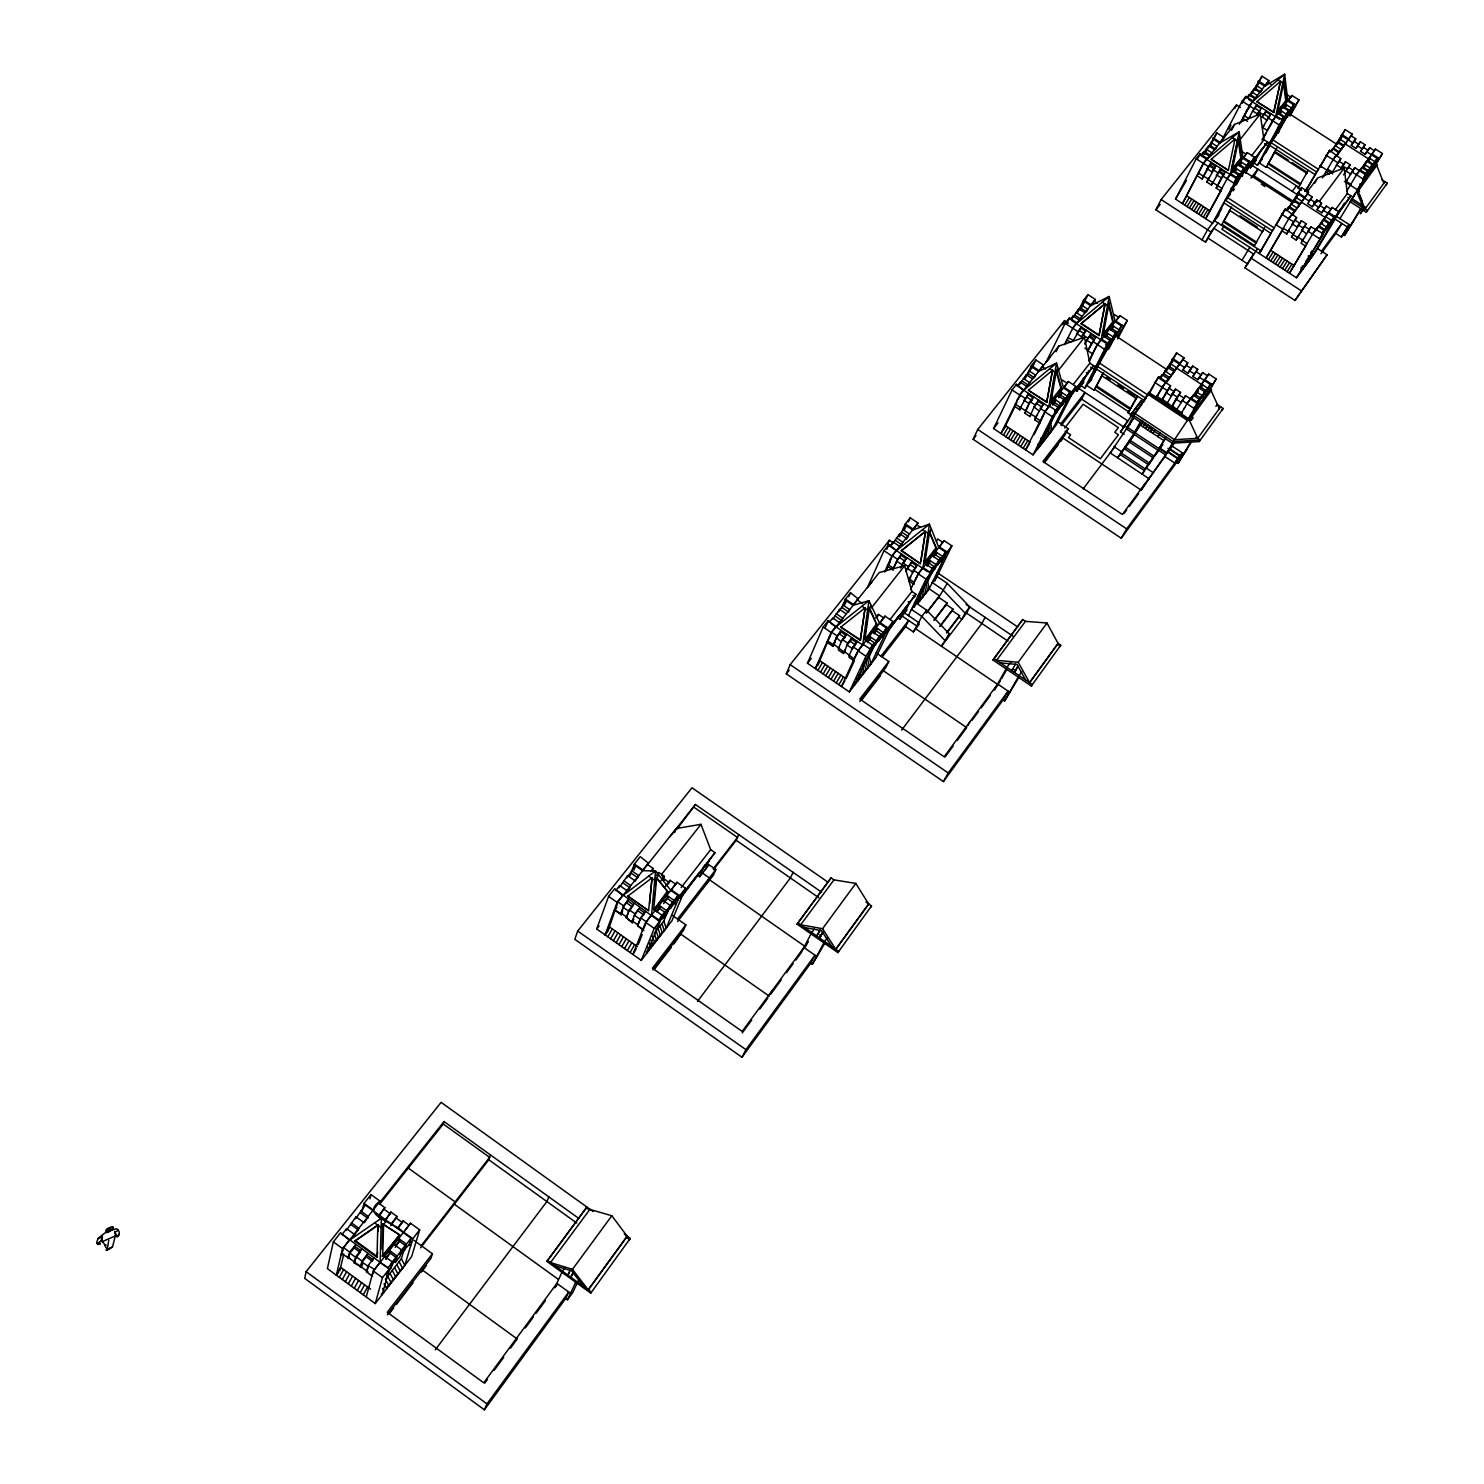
<?xml version="1.0" encoding="UTF-8"?>
<svg xmlns="http://www.w3.org/2000/svg" width="1484" height="1484" viewBox="0 0 1484 1484"><rect width="100%" height="100%" fill="white"/><g stroke="black" fill="none" stroke-linecap="round" stroke-linejoin="round"><path stroke-width="1.5" d="M102.359 1236.191L101.969 1241.793L115.585 1235.82L114.639 1231.256M817.832 665.389L832.042 631.442M377.01 1257.375L377.845 1225.246L354.732 1241.162L377.01 1257.375L377.659 1252.162M378.197 1231.516L378.383 1224.634L354.732 1241.162M382.13 1249.25L382.816 1224.022L399.641 1234.911L382.687 1256.577L383.577 1224.448M827.794 642.795L833.099 646.412L837.032 635.894L841.317 630.459M102.581 1241.477L105.364 1245.614M648.582 910.657L627.862 896.132L648.582 910.657L652.07 877.805L649.602 903.7M653.739 901.122L654.555 892.496M655.186 886.022L656.002 877.396L667.893 891.884L653.628 910.1L656.726 877.749L667.893 891.884M886.171 570.802L892.7 554.96M115.27 1235.949L112.561 1246.82L108.202 1249.417M860.275 640.346L865.135 607.772L860.275 640.346L840.853 627.101L860.627 639.956M830.984 623.41L862.705 645.039L868.938 600.705L853.04 605.305L845.082 599.907M864.486 637.526L865.395 631.09M865.988 626.804L866.897 620.368M867.509 616.083L868.418 609.646M108.74 1240.42L107.367 1248.656L108.703 1248.86M923.809 532.626L901.252 550.787L920.321 563.679L925.515 531.253M921.007 561.026L925.181 533.554M926.202 549.34L924.105 563.067L935.903 548.004L929.003 531.012L936.571 548.282L924.792 563.363L929.689 531.309M926.906 544.758L927.593 540.176M928.298 535.594L929.003 531.012M1046.684 402.368L1052.527 370.314L1046.684 402.368L1028.375 390.218L1046.962 402.053M1059.075 406.913L1062.173 405.225L1069.834 392.166L1063.564 388.01L1056.534 363.135L1023.682 390.162L1016.559 384.3L1016.15 385.154L1048.836 406.857L1056.534 363.135L1038.54 371.427L1031.046 366.455M1050.876 402.127L1056.46 370.406L1061.598 388.418L1050.876 402.127L1052.193 390.533M1053.009 386.007L1055.402 372.41M1099.013 335.551L1105.116 303.663L1099.013 335.551L1081.038 323.697L1105.116 303.663M1103.094 335.347L1108.956 303.775L1113.39 322.195L1103.094 335.347L1104.115 326.072M1104.949 321.564L1107.045 310.286M593.192 1211.556L441.1 1102.352L306.112 1271.64L304.721 1278.392L484.378 1409.8L565.701 1298.5L568.743 1291.989L486.956 1403.864L484.378 1409.8M1228.381 170.363L1235.022 139.032L1211.222 159.252L1228.381 170.363L1211.222 159.252M1232.202 170.252L1238.639 139.181L1241.477 158.398L1231.572 170.029L1237.545 141.165M1273.717 112.487L1280.506 81.379L1273.717 112.487L1256.837 101.635L1273.921 112.265M1277.446 112.413L1284.05 81.546L1286.368 100.986L1276.815 112.19L1285.738 100.782L1283.679 83.494M381.221 1294.029L382.111 1294.697L389.531 1268.616L380.145 1262.494L381.351 1218.216L349.519 1240.197L340.485 1232.907L333.362 1241.867L327.389 1268.616L375.248 1303.564L411.587 1256.688L419.675 1229.865L410.53 1223.243L403.444 1232.685C397.86 1223.354 358.293 1215.674 380.127 1201.187L371.019 1194.583L364.025 1203.376L362.244 1210.703M340.485 1232.907L387.825 1268.078L392.499 1262.068L384.838 1256.503M351.337 1222.76L358.961 1228.307L353.823 1236.024L354.249 1234.243L346.607 1228.678L346.199 1230.496L356.03 1216.843L363.654 1222.389M338.667 1272.215L336.349 1275.164L342.563 1248.563L349.668 1239.604M343.75 1247.061L340.912 1255.631M339.817 1270.749L343.75 1254.091L342.081 1254.147L349.816 1258.506L346.792 1256.299M1014.87 406.542L1015.408 404.223L1020.417 407.543L1019.86 409.862L1014.87 406.542L1003.982 429.006M356.03 1216.843L355.603 1218.661L365.398 1205.082M355.641 1244.649L349.742 1252.125L348.183 1258.58L349.89 1253.145L356.012 1257.597L354.268 1263.014L361.966 1267.373L357.403 1264.053M369.98 1198.849L371.019 1194.583M361.762 1249.101L355.863 1256.596L354.268 1263.014L355.9 1262.94M364.378 1222.723L368.329 1216.49L360.723 1210.963M360.148 1252.366L360.593 1250.604L354.472 1246.133L354.027 1247.914L360.148 1252.366L355.418 1258.358M1031.232 413.721L1029.84 416.522L1024.85 413.201L1030.007 401.552L1033.736 396.84M367.884 1253.553L362.003 1261.066L360.371 1267.466L362.708 1264.479M380.127 1201.187L343.602 1247.654L349.742 1252.125M366.251 1256.818L366.715 1255.056L372.836 1259.526L372.373 1261.27L366.251 1256.818L361.558 1262.81M1029.84 416.522L1035.053 404.909L1038.763 400.179M374.024 1258.024L368.143 1265.537L366.455 1271.918L372.558 1276.351M367.049 1271.157L368.273 1266.52L362.133 1262.068L360.946 1266.724L367.049 1271.157L366.455 1271.918L368.051 1271.807M378.606 1216.824L384.875 1207.661L378.81 1203.264M1034.107 434.589L1039.839 423.163L1034.849 419.842L1035.461 417.542L1043.809 403.518M366.251 1296.997L373.263 1270.935L380.312 1261.901M1242.331 176.41L1243.777 171.05L1292.212 202.399L1287.277 210.171M368.143 1265.537L374.432 1269.414M390.96 1212.076L384.671 1221.239L390.96 1212.076L397.044 1216.49L390.756 1225.654M1039.839 423.163L1045.552 410.753M409.009 1165.682L408.341 1168.112L455.106 1201.892L454.345 1204.229L558.299 1279.356M1065.512 344.047L1068.109 337.703L1073.396 340.485M375.248 1303.564L382.482 1277.65L389.531 1268.616M397.99 1228.585L403.129 1220.887L409.213 1225.302M387.547 1275.535L386.025 1274.441L390.682 1268.449L392.499 1262.068M390.682 1268.449L395.894 1257.282L391.238 1263.255L391.999 1263.811M394.558 1261.938L395.319 1262.494L397.155 1256.076L401.812 1250.122L394.169 1244.557M395.319 1262.494L399.938 1256.558L401.812 1250.122M410.53 1223.243L374.283 1270.007M400.328 1254.518L403.778 1250.084L405.151 1245.373L400.532 1251.327L401.292 1251.884M388.975 1285.867L385.432 1279.227L401.366 1258.729L403.963 1249.88M363.877 1203.988L411.068 1238.231L406.449 1244.167L404.538 1250.622L400.661 1251.346M379.774 1204.136L443.289 1124.037L444.013 1121.533L578.816 1218.438M403.778 1250.084L409.139 1244.724L411.235 1237.637M386.786 1287.296L404.835 1265.388L412.775 1238.732L419.675 1229.865M1287.518 117.106L1288.687 113.322L1282.547 121.224L1281.861 119.573L1284.254 116.457L1278.132 127.513M413.906 1240.309L432.4 1253.739L430.954 1258.265L387.361 1314.861M420.547 1247.877L488.793 1159.765L490.462 1154.923M828.276 882.386L691.989 787.781L577.703 931.062L574.809 939.335L741.981 1057.257L810.709 963.209L814.976 955.214L745.933 1049.652L741.981 1057.257M1236.766 177.468L1239.307 174.185L1212.595 223.194L1175.532 199.079L1196.215 158.788L1200.111 153.891L1207.178 158.473L1203.301 163.37L1182.47 203.586L1203.951 162.554M1197.44 175.965L1202.133 179.007L1211.426 162.424L1206.807 169.176M670.879 890.474L677.001 882.294L685.497 888.23L671.937 920.766L641.255 960.352L596.698 928.984L608.607 896.392L614.58 888.86L622.835 895.575L655.557 870.96L670.879 890.474L677.965 895.446L674.088 900.436L670.824 908.301L666.557 909.877M614.58 888.86L658.432 920.544L662.346 915.498L655.242 910.508M1213.04 182.161L1211.501 185.092L1206.807 182.05L1216.157 165.485M618.921 887.766L619.718 885.596L626.804 890.567M620.238 886.115L627.639 875.634L634.725 880.587M618.142 901.122L607.976 931.154L605.045 934.864L617.14 902.383L623.113 894.852M627.639 875.634L626.823 877.823L635.523 865.728L633.909 870.051M1211.501 185.092L1220.868 168.527M630.069 875.523L634.391 864.003L640.272 856.62L648.452 863.28M622.742 908.004L628.53 899.564L623.558 905.852L621.221 914.775L622.557 911.213M614.914 909.748L620.572 913.736L623.243 907.373L628.919 911.361M1227.583 177.876L1205.639 218.667L1220.887 191.176L1216.194 188.134L1225.58 171.588M635.208 881.125L638.658 875.634L631.59 870.681M634.113 864.745L642.591 870.681L648.749 862.538M634.224 903.552L629.253 909.84L626.248 917.706L632.499 922.714L626.248 917.706L628.196 913.272M108.072 1249.38L106.217 1250.122L108.629 1249.287M1220.887 191.176L1221.944 188.449L1207.828 179.286L1209.126 177.653M639.901 907.54L634.948 913.847L631.906 921.694L633.891 919.171M652.274 870.644L653.127 868.455L647.488 864.504M634.113 915.999L638.918 908.802L644.612 912.808L639.808 919.987M645.596 911.547L640.661 917.854L637.582 925.664L643.815 930.654M642.257 930.913L643.258 929.652L637.582 925.664L640.309 919.357L634.614 915.368M674.626 832.58L676.24 828.517L700.986 824.343L710.669 849.683L714.991 852.706L681.954 896.169M660.139 920.822L651.587 914.83L645.651 922.399L632.889 954.472L636.302 948.591M643.258 929.652L646.653 921.137M656.336 875.504L658.785 872.407L664.424 876.358L663.552 878.547L669.21 882.479L666.78 885.596M638.231 944.622L642.22 934.642M676.982 829.204L695.421 804.495L821.617 892.181M651.587 914.83L655.557 870.96L642.591 870.681M1156.036 398.695L1162.584 386.304M669.21 882.479L670.082 880.309L675.739 884.26M641.255 960.352L654.221 928.428L662.346 917.798L664.684 912.103L660.77 917.131L659.156 923.308L656.559 926.665M658.432 920.544L663.07 918.299L666.947 913.291L672.475 902.087L669.303 907.596M663.626 903.608L668.412 896.466L664.498 901.456M662.346 915.498L647.043 952.876L646.208 952.283L666.223 928.131L679.691 895.705L685.497 888.23M677.001 882.294L646.356 921.861L640.661 917.854M548.802 1196.865L546.873 1201.539L435.257 1349.846M663.088 900.454L670.174 905.444L662.346 917.798M656.67 940.466L654.184 933.399L663.775 921.063L670.174 905.444M670.119 907.8L674.701 903.329L678.262 894.722M1165.942 405.243L1175.551 389.086L1180.541 392.37L1175.643 399.53M107.052 1230.885C102.47 1235.078 115.121 1229.828 112.784 1227.379C110.818 1227.658 105.605 1231.386 107.887 1230.607M679.839 898.506L698.723 873.26M697.832 875.374L699.743 876.71L704.677 865.061M943.416 781.586L948.239 772.941L1008.081 691.099L1003.017 700.003L943.416 781.586L786.279 673.847L790.174 664.665L889.398 540.25L893.22 542.847M705.308 869.55L709.575 859.533M672.363 915.405L685.831 924.847L683.475 930.338L652.941 969.998M706.959 883.518L709.371 877.897L702.526 873.13M699.743 876.71L709.018 864.782L715.844 869.55L713.396 875.17L677.576 921.508M546.891 1261.437L586.774 1207.197L546.891 1261.437L590.762 1293.139L630.236 1238.398L624.245 1234.094M879.622 623.391L885.021 616.138L892.997 621.555L875.912 657.579L849.33 691.896L807.444 663.237L823.156 627.064L828.332 620.572L835.993 626.823L868.938 600.705L879.622 623.391L886.263 627.918L878.806 640.958L875.801 642.368M825.252 627.621L828.332 620.572M713.526 869.605L736.212 840.315L738.717 834.583M832.839 618.939L839.592 609.367L846.251 613.894M839.592 609.367L838.534 611.779L846.418 600.797L844.563 604.99M841.391 608.292L845.435 599.091L850.536 592.691L858.123 598.905M836.345 626.025L831.17 632.536L815.291 668.598L819.873 660.751L846.103 678.689L854.32 660.918L849.015 657.282L849.108 655.538L853.077 646.838L857.344 641.385M848.737 596.753L850.536 592.691M1187.07 403.611L1193.266 395.226L1199.499 399.344L1196.753 403.073L1185.531 395.653L1176.831 409.491L1181.783 412.775L1180.782 415.056L1182.377 412.292M826.959 642.09L827.831 641.014L833.136 644.631L836.401 637.749L841.298 641.923M833.099 646.412L834.843 642.479M853.04 605.305L858.494 598.108M846.659 634.095L842.374 639.53L838.46 648.267L838.386 650.048L843.691 653.665L847.735 643.184L852.001 637.749M844.73 637.582L845.806 635.189L840.463 631.553L839.388 633.946L844.73 637.582L842.726 640.123M934.809 566.573L937.851 565.052L945.382 551.992L938.853 547.577L929.392 524.149L896.447 550.583L888.972 544.461L884.019 550.675L867.342 587.701L872.221 581.561M887.673 544.072L889.398 540.25M886.783 549.321L888.972 544.461M561.898 1272.289L554.868 1287.778L557.483 1284.216M899.731 546.446L893.183 542.031L892.069 544.498L899.749 533.795L906.26 538.21M899.749 533.795L898.618 536.281L901.882 532.181L908.394 536.559L906.223 539.304M899.434 536.893L905.351 523.889L910.23 517.786L918.021 523.036L892.329 555.777L897.579 559.32L893.461 568.279L888.248 564.755M884.557 572.045L891.884 555.999L896.818 549.766M904.424 529.658L906.279 525.596L903.014 529.695L909.525 534.092M908.319 521.923L910.23 517.786M855.396 644.854L856.491 642.479L851.148 638.825L850.072 641.218L855.396 644.854L851.983 649.213M899.694 547.54L902.995 542.328L896.466 537.913M569.949 1270.397L567.816 1275.071L569.541 1272.734M896.447 561.768L900.862 555.164L906.112 558.707L901.678 565.33L906.928 557.669M904.962 524.724L912.771 529.992L918.021 523.036M892.997 621.555L887.988 628.01L870.96 663.96L853.56 684.866L854.357 685.404L871.108 649.714L863.076 644.241L857.956 650.79L841.465 686.517L844.934 680.655M853.578 660.25L858.809 649.695M1282.083 230.873L1283.289 228.239L1288.038 231.319L1286.795 233.953L1282.083 230.873L1266.112 257.993L1289.262 217.833M572.972 1272.586L570.821 1277.242L573.974 1271.788M877.396 616.806L878.509 614.395L883.815 618.012M900.584 568.038L902.105 564.792L896.855 561.249L893.461 568.279M849.33 691.896L865.988 656.28L874.373 642.813L868.789 651.884M905.815 571.581L912.159 561.212M869.754 648.805L872.778 645.243L866.099 640.68M885.021 616.138L858.438 650.493L853.077 646.838M906.928 568.873L911.343 562.25L916.593 565.812L912.178 572.416M868.715 653.925L872.778 645.243M871.423 649.139L879.548 636.562L872.87 632.017M862.575 665.24L869.234 656.689L877.749 638.491L881.125 634.169L872.073 649.584M875.449 645.262L879.548 636.562M565.701 1298.5L567.463 1299.78L575.718 1282.269M1121.236 538.247L1126.671 528.879L1182.284 452.824L1176.664 462.377L1121.236 538.247L973.133 439.283L977.752 429.451L1064.547 320.637L1068.406 323.178M909.117 578.89L910.749 576.794L908.857 580.819L914.07 584.344L914.348 582.414L909.117 578.89L917.409 564.773M886.653 627.12L882.145 636.655L878.138 640.494M578.389 1280.581L572.676 1292.657L567.463 1299.78M1306.161 223.769L1296.255 240.074L1291.525 237.013L1301.394 220.689L1306.161 223.769L1301.524 230.558M910.582 589.667L918.151 573.77L923.048 567.5L931.414 573.325L934.623 569.188L938.945 560.266L932.397 555.851M918.967 572.713L913.532 583.472M888.564 630.069L899.063 615.656M1323.951 176.04L1327.549 169.343L1332.502 171.94M923.048 567.5L929.392 524.149L912.771 529.992M936.497 541.382L937.665 538.933L942.878 542.439M897.95 617.993L899.749 619.218L904.999 608.217M904.591 612.985L910.211 601.243M1063.564 388.01L1068.387 381.536L1075.9 386.508L1056.256 424.906L1033.031 454.865L993.575 428.542L1012.069 389.94L1016.559 384.3M887.005 632.407L915.98 594.231L911.918 591.467L904.628 565.701L879.27 572.509L831.689 632.24L837.032 635.894M938.853 547.577L944.084 540.603L951.893 545.871L934.697 581.153M1296.255 240.074L1298.741 235.789M98.538 1238.287C93.158 1247.135 101.598 1242.46 102.285 1237.229M935.755 555.035L936.942 552.586L933.714 556.723M944.084 540.603L918.577 573.529L913.328 569.986M1026.668 386.397L1020.398 382.223L1019.174 384.783L1026.371 374.729L1032.623 378.884M908.449 615.6L926.035 579.112L930.932 572.824M928.186 577.48L932.471 568.576L925.923 564.143M914.255 607.327L933.881 566.406L931.711 569.188M1026.371 374.729L1025.129 377.307L1032.307 367.271M1025.259 378.439L1031.473 365.583L1035.906 360.018L1043.4 364.971L1042.974 365.843M876.116 652.849L888.786 661.493L885.837 667.577L859.737 701.468M882.164 656.985L905.63 626.638L908.616 620.46L880.977 656.169M931.414 573.325L938.945 560.266M924.439 594.991L922.862 587.683L927.63 581.524L936.33 563.883M1032.938 366.158L1035.906 360.018M934.623 569.188L940.337 558.132L937.758 562.696M1020.361 394.021L1000.958 433.458L1005.577 425.722L1030.286 442.195M945.79 551.176L941.042 560.933L937.183 564.606M917.26 599.555L918.058 603.209L929.188 588.851L947.089 552.048L951.893 545.871M793.105 872.369L790.378 877.953L697.499 1001.385M1028.709 393.483L1020.417 407.543L1035.832 417.078M1019.86 409.862L1021.233 407.061M1038.54 371.427L1043.4 364.971M1062.581 324.662L1064.547 320.637M905.63 626.638L913.328 631.887L918.744 622.594L904.201 612.725M1110.607 340.726L1113.705 338.964L1121.403 325.923L1115.245 321.88L1109.16 296.485L1076.401 323.697L1076.828 322.826L1069.426 317.947L1065.104 323.364L1045.923 362.504L1050.19 357.125M590.762 1293.139L591.3 1292.026L547.373 1260.306M1067.015 322.844L1069.426 317.947M1025.796 410.4L1029.135 403.629L1024.108 400.29M1024.85 413.201L1026.223 410.382M1079.258 320.08L1073.099 316.018L1071.819 318.615L1078.831 308.82L1084.971 312.864M1056.051 351.727L1058.834 346.069L1084.452 337.276L1089.85 363.19L1095.656 367.03L1099.885 361.558M1078.831 308.82L1077.551 311.436L1084.526 301.66L1080.537 309.748M1077.31 312.994L1083.728 299.972L1087.995 294.63L1095.359 299.471L1072.802 328.224M1084.915 300.844L1087.995 294.63M937.888 598.887L947.256 583.36L936.998 576.423L932.249 582.563L942.526 589.5L965.045 613.115L961.873 619.273L958.812 617.196L959.591 615.656L952.19 610.647L952.969 609.089L946.31 604.6L947.089 603.042L938.649 597.329L926.758 612.762M1064.343 344.752L1073.229 327.352M1073.025 340.949L1081.335 326.944M1083.301 300.844L1090.666 305.704L1095.359 299.471M1034.849 419.842L1036.24 417.041M1076.457 334.067L1080.612 327.853L1085.565 331.118L1081.391 337.332L1086.269 330.209M1033.031 454.865L1052.379 416.744L1056.831 411.031L1049.262 406.004L1044.81 411.717L1025.63 449.912L1029.117 444.124M625.933 1236.877L629.661 1239.548L630.236 1238.398M1052.75 405.188L1056.014 400.123L1053.046 403.908M1084.6 344.01L1091.222 333.455M1058.649 397.656L1061.895 392.592L1058.945 396.358M1068.387 381.536L1045.126 411.606L1040.08 408.248M1317.922 248.811L1327.086 254.766L1294.976 300.454L1244.928 267.843L1253.479 253.987L1213.912 228.239L1205.527 242.17L1155.906 209.819L1161.119 199.542L1236.524 104.993L1240.401 107.479M1055.569 410.196L1053.38 416.522L1058.092 407.247L1051.804 403.073M1059.483 405.93L1037.427 449.207L1051.933 430.49L1071.522 392.147L1075.9 386.508M1089.998 360.241L1092.725 353.953L1087.791 350.688L1096.157 336.72M1056.793 409.788L1059.112 405.596L1056.311 412.738L1061.19 403.5M1087.791 350.688L1091.63 343.398L1086.696 340.133M865.951 902.068L871.516 905.926L837.885 952.617L797.056 924.161L831.077 877.86L833.952 879.864L855.804 883.425L868.622 903.923L835.696 949.222L822.563 928.706L800.674 924.792L833.952 879.864M1056.311 412.738L1064.993 398.046L1062.674 402.238M1059.669 403.555L1062.173 405.225L1070.261 391.312M944.547 640.105L921.805 616.379L911.454 609.367L916.277 603.153L926.61 610.147L949.315 633.835L941.431 646.208L966.548 613.115L969.738 606.937L947.256 583.36M946.18 639.956L949.315 633.835M1088.885 360.964L1097.27 344.585L1101.536 339.113L1108.975 344.01L1104.708 349.501M1097.975 343.676L1092.02 354.862M1067.144 400.365L1076.401 387.621L1072.413 392.759M1101.536 339.113L1101.109 339.984L1109.16 296.485L1090.666 305.704M1075.121 390.107L1076.828 391.238L1083.821 377.622M1081.057 385.784L1088.737 370.852M1186.477 180.417L1175.532 199.079M1197.625 158.732L1200.111 153.891M1115.245 321.88L1119.901 315.628L1127.284 320.47L1117.675 338.927M1209.312 156.117L1203.413 152.295L1202.04 154.985L1208.57 145.822L1214.45 149.624M1119.901 315.628L1097.548 344.529M770.159 994.428L771.958 990.922M1204.377 154.41L1216.843 132.892L1223.873 137.437L1223.41 138.327M831.077 877.86L797.056 924.161M1211.148 142.594L1209.775 145.265L1215.619 149.068L1217.01 146.378L1211.148 142.594L1213.708 139.366M1080.704 385.543L1084.711 388.196L1107.732 343.194M1210.647 145.302L1212.688 141.351M1213.708 138.958L1216.843 132.892M1101.833 357.384L1109.846 341.895M1105.617 344.585L1108.084 346.199L1116.636 331.711L1088.922 382.761L1091.723 379.143M1090.313 380.961L1096.12 369.739M1109.605 329.096L1115.783 333.158L1110.885 342.581L1107.787 344.344M1061.079 425.648L1081.613 399.103L1085.027 392.537L1060.856 423.756M1207.178 158.473L1206.715 159.363L1239.159 131.835L1243.054 158.343L1248.934 162.146L1241.18 175.093L1236.487 177.95M1061.023 441.156L1062.692 437.928L1141.233 490.184L1166.925 452.824L1159.542 447.927M1108.604 349.259L1116.487 334.067M1121.848 325.07L1116.506 335.365L1117.73 336.182L1127.284 320.47M1057.795 421.716L1068.22 428.635L1064.844 435.146L1043.679 462.618M1234.725 108.462L1236.524 104.993M1212.539 138.606L1219.57 143.15L1223.873 137.437M1223.113 137.678L1242.145 101.135L1245.892 96.423L1252.848 100.893L1252.385 101.802L1284.68 74.2L1287.852 101.023L1293.621 104.733L1285.867 117.644L1282.733 119.61M1202.133 179.007L1207.141 168.768L1211.853 171.81M1228.845 129.108L1230.922 125.138M1242.312 103.286L1245.892 96.423M1090.666 367.123L1094.339 369.553L1096.472 366.808L1086.807 385.469L1094.098 390.292L1102.946 373.356M1094.098 390.292L1102.593 374.877L1101.202 376.695M1103.651 372.447L1101.907 375.786L1136.188 398.473M1254.87 98.667L1249.083 94.939L1247.673 97.629L1254.054 88.706L1259.823 92.416M811.025 933.881L801.1 952.858L795.795 960.074M1231.572 130.258L1234.651 124.378L1260.25 113.99L1263.978 139.774L1251.531 155.746M1250.548 95.681L1262.012 76.203L1268.931 80.637L1249.268 105.735L1253.906 108.722L1257.022 104.789M1256.521 85.59L1255.112 88.279L1260.881 91.989L1262.29 89.3L1256.521 85.59L1258.989 82.492L1254.815 90.45M808.353 941.431L805.534 946.811L709.723 879.938M1259.879 80.266L1262.012 76.203M1206.807 182.05L1208.347 179.119M1239.307 124.285L1252.848 100.893M1240.902 122.449L1249.732 104.826M1257.838 81.75L1264.758 86.183L1268.931 80.637M819.78 930.32L816.775 936.014L820.244 930.245M985.116 617.344L981.87 623.484L901.623 730.147M1247.617 121.391L1243.017 118.423L1244.111 115.548L1248.73 118.534L1253.906 108.722M1216.194 188.134L1221.295 177.932L1216.565 174.871M822.6 932.286L819.576 937.981L823.045 932.193M1261.66 107.776L1257.115 114.379L1260.231 110.447M1222.371 175.687L1234.039 183.293L1237.879 178.358L1230.793 173.758L1230.31 174.648L1239.159 131.835L1219.57 143.15M1266.297 110.762L1261.752 117.384L1264.85 113.433M1235.189 171.513L1236.599 168.861L1234.057 172.144M1243.054 158.343L1247.339 152.592L1254.37 157.137L1245.725 173.164M810.709 963.209L812.36 964.359L823.88 942.859M1247.339 152.592L1227.101 178.748M1202.059 239.907L1207.512 229.76L1218.92 215.013M825.234 942.563L812.36 964.359M1272.975 119.796L1267.225 130.444L1262.587 127.476L1270.935 113.749M1236.691 177.598L1233.853 182.884L1235.022 183.645M1223.818 203.419L1214.506 220.726L1260.973 250.963L1270.694 233.86M1216.398 218.278L1221.666 208.502M1235.523 181.233L1238.639 178.34L1244.39 167.673L1225.932 200.08L1230.57 194.126M1205.527 242.17L1211 232.023L1217.974 222.99M1236.302 184.925L1243.777 171.05L1225.673 200.155M1249.417 161.255L1243.703 171.847L1244.872 172.608L1254.37 157.137M1261.919 139.923L1276.054 115.845L1283.029 120.315M1263.904 137.289L1266.075 133.282M1250.14 164.223L1248.749 166.802L1250.344 167.84L1256.466 159.957M1276.054 115.845L1275.572 116.735L1284.68 74.2L1264.758 86.183M1250.344 167.84L1256.929 155.69M1254.036 163.092L1261.4 149.513M1287.852 101.023L1291.989 95.458L1298.927 99.91L1290.097 116.049M1231.572 206.962L1221.462 225.253L1222.093 224.436L1254.611 245.602L1253.999 246.418L1264.72 227.386M1285.107 107.571L1286.554 104.9L1284.105 108.035M1291.989 95.458L1272.493 120.686L1267.837 117.681M1256.039 243.061L1223.465 221.895L1230.329 209.596L1229.067 211.229M1253.683 162.888L1257.449 165.318L1279.338 125.083L1285.292 117.273M1265.351 152.815L1286.702 113.322M1265.5 153.186L1270.786 143.484M1280.395 123.562L1283.419 120.779L1289.151 110.168M1289.652 111.541L1277.798 133.3L1279.004 131.742M1294.122 103.843L1288.297 114.528L1289.448 115.251L1298.927 99.91M1060.745 645.188L1031.343 686.016L992.981 660.009L1022.717 619.514L1025.425 621.351L1046.999 623.002L1059.854 646.727L1060.745 645.188L1058.166 643.444L1029.618 682.733L1018.191 662.272L996.562 660.324L1025.425 621.351M1124.167 434.404L1120.513 431.974L1131.791 415.26L1128.137 412.849L1137.319 396.061M1128.137 412.849L1136.892 397.545L1135.501 399.382M336.349 1275.164L340.615 1267.355L370.61 1289.225M339.335 1277.334L343.62 1269.543M1288.687 113.322L1259.285 162.943L1266.13 167.377L1276.759 147.992M1133.591 418.414L1110.236 452.935L1149.451 478.998M1120.513 431.974L1127.636 420.77L1078.942 388.511M1215.878 406.412L1217.214 404.575L1223.113 408.452L1199.183 441.583L1172.249 443.215L1130.437 415.539L1132.459 412.385L1134.685 413.869M1268.764 163.221L1300.782 183.905L1300.188 184.702L1268.152 164.001L1275.108 151.646L1288.372 160.198M1134.518 410.103L1135.427 408.452L1137.653 409.918M837.885 952.617L838.627 951.263L797.761 922.77M1132.644 417.004L1142.198 403.889M1165.608 382.52L1166.072 381.666L1158.614 376.75L1143.348 402.368L1141.122 400.921L1130.437 415.539M342.322 1279.523L346.607 1271.714M345.308 1281.694L349.612 1273.903M1133.776 415.52L1127.302 427.262L1134.666 432.141L1141.177 420.417L1140.064 421.92M1133.498 417.486L1127.729 427.93L1124.074 425.5M1022.717 619.514L992.981 660.009M1149.451 393.316L1153.791 385.45M1155.962 381.536L1158.614 376.75M348.295 1283.883L352.598 1276.092M351.281 1286.072L355.603 1278.281M967.791 725.639L969.961 721.706M1160.766 377.27L1162.158 374.729L1168.372 378.828L1166.962 381.351L1169.744 377.678L1173.918 371.464L1167.723 367.383L1163.53 373.578L1169.744 377.678M1142.068 421.79L1117.582 457.814L1128.953 442.622M1165.441 371.074L1176.608 352.914L1184.028 357.792L1172.508 373.987L1173.918 371.464M1129.639 441.286L1120.086 454.456L1144.591 470.725L1142.086 474.101L1165.496 438.67M1166.313 369.906L1173.232 360.055L1168.854 367.939M354.286 1288.26L358.609 1280.469M357.273 1290.431L361.595 1282.658M1166.517 371.093L1168.761 367.067M1171.006 363.023L1176.608 352.914M1133.275 436.036L1124.186 448.576L1148.672 464.826L1153.458 458L1128.972 441.768L1129.862 440.154L1134.166 434.422L1158.633 450.635L1154.366 456.404L1129.862 440.154M870.756 907.318L871.516 905.926M1132.366 437.632L1141.957 420.399M360.26 1292.62L364.6 1284.847M1142.921 421.289L1135.074 432.79L1159.561 449.021M1006.096 668.894L994.336 690.004L1000.42 680.785M1001.533 678.782L1006.82 669.303M363.265 1294.809L367.605 1287.036M1166.016 383.058L1184.028 357.792M1162.158 374.729L1159.375 378.42L1170.579 385.803L1160.989 401.96L1166.034 392.499L1171.006 395.783M1165.682 392.963L1170.579 385.803M1242.015 260.257L1249.788 247.383M1015.612 664.109L1011.68 670.582L1012.941 668.876L1015.575 670.657L1014.314 672.363L1017.894 666.038M1207.624 375.842L1202.671 372.595L1197.811 379.7L1192.858 376.435L1197.718 369.33L1192.765 366.066L1187.905 373.189L1182.952 369.924L1187.812 362.819L1182.859 359.555M1182.952 369.924L1187.812 362.819M1015.575 670.657L1017.356 667.485M1173.436 392.537L1175.551 389.086M1244.928 267.843L1257.486 248.7M1187.905 373.189L1192.765 366.066M1180.541 392.37L1170.876 408.508L1172.453 405.744M605.045 934.864L609.534 926.981L637.434 946.625M1003.017 700.003L1004.575 701.06L1018.191 677.094M1162.287 399.196L1171.859 406.208L1175.996 399.066L1180.986 402.368M1292.007 224.399L1296.645 217.61L1285.255 209.059L1259.1 253.449L1261.604 250.147M1018.84 677.465L1004.575 701.06M1275.999 225.345L1285.255 209.059M1301.561 190.267L1298.129 188.06L1308.09 170.567M1299.372 204.569L1292.898 213.826L1294.4 211.21L1288.464 207.37L1286.98 209.986L1293.454 200.748L1299.372 204.569L1297.888 207.185L1308.053 193.031L1308.554 192.159L1301.487 187.578L1291.748 203.048M1192.858 376.435L1197.718 369.33M607.828 936.812L612.317 928.947M610.61 938.778L615.099 930.913M1292.453 203.401L1298.444 194.144M1296.96 195.498L1301.487 187.578M1294.029 201.88L1297.331 196.073M1185.531 395.653L1184.084 398.176L1179.112 394.892M613.393 940.745L617.901 932.879M616.175 942.692L620.683 934.846M1305.159 191.492L1329.627 150.311L1340.794 158.714L1336.249 165.355M1197.811 379.7L1202.671 372.595M1306.106 190.583L1315.993 173.313L1315.028 174.593L1268.857 144.801L1270.285 142.167L1316.531 171.996L1318.515 169.343L1272.326 139.552M1320.185 166.764L1329.627 150.311M1158.633 450.635L1162.176 444.477L1158.132 449.93L1165.534 454.827L1172.898 443.586M618.958 944.659L623.466 936.794M621.74 946.625L626.267 938.76M1292.156 215.199L1308.554 192.159M1343.335 146.118L1337.01 155.134L1338.531 152.5L1332.706 148.752L1331.185 151.387L1337.511 142.371L1343.335 146.118L1341.814 148.752L1351.683 134.988L1352.202 134.117L1345.227 129.646L1335.544 145.024M1187.534 402.776L1181.097 413.702L1181.783 412.775M1337.511 142.371L1335.99 145.005L1338.401 141.833L1344.207 145.562M1190.52 398.955L1191.003 398.12L1198.478 403.054L1190.372 417.004M1314.62 183.255L1316.642 179.712M1336.045 145.599L1345.227 129.646M1193.266 395.226L1191.819 397.749L1198.757 387.825L1204.971 391.924L1196.289 404.39M1337.826 143.818L1342.315 136.009L1339.904 139.181L1345.728 142.928M1296.645 217.61L1288.038 231.319L1289.281 229.649M1286.795 233.953L1288.446 231.077M1198.553 391.164L1197.31 390.329L1198.757 387.825M624.523 948.573L629.049 940.726M627.305 950.539L631.85 942.692M1197.31 390.329L1208.792 374.079L1216.231 378.977L1208.05 393M1195.807 394.855L1197.254 392.351M1141.233 490.184L1144.887 483.84M1192.209 397.582L1208.792 374.079M1201.279 387.472L1202.726 384.95M1307.441 193.847L1312.171 196.908L1307.571 203.642L1312.283 206.703L1316.883 199.969L1321.613 203.011L1317.013 209.763L1321.743 212.806L1326.344 206.072L1331.074 209.133M1322.448 177.932L1333.615 158.844M1308.591 202.269L1312.171 196.908M630.088 952.505L634.633 944.659M1031.343 686.016L1032.215 684.495L993.816 658.469M1291.525 237.013L1293.176 234.138M1299.261 224.14L1301.394 220.689M1336.249 156.543L1352.202 134.117M1164.959 456.571L1167.889 451.507L1177.739 458.037L1174.771 463.082L1164.959 456.571L1122.368 514.466L1042.918 461.468L1068.22 428.635M1196.753 403.073L1200.166 397.731L1198.033 401.849M1174.79 442.362L1169.132 450.876M1187.441 420.547L1199.499 399.344M1199.981 399.029L1201.929 395.69M1312.283 206.703L1316.883 199.969M1332.205 172.329L1340.794 158.714M1199.109 399.085L1202.355 397.397L1210.425 384.523L1199.257 377.177M1147.688 394.15L1187.386 420.399L1189.315 420.287L1189.797 419.453L1148.839 392.407L1148.152 393.316L1187.868 419.564L1189.797 419.453M1194.175 408.508L1210.907 383.688M1216.231 378.977L1206.306 394.54L1205.082 393.724M1374.332 150.719L1369.695 147.732L1365.169 154.336L1360.531 151.349L1365.039 144.746L1360.383 141.759L1355.875 148.363L1351.238 145.376L1355.745 138.773L1351.089 135.786M1351.238 145.376L1355.745 138.773M817.907 670.397L822.488 662.55M1211.13 390.663L1210.369 389.031L1187.868 419.564M1317.013 209.763L1321.613 203.011M1345.598 171.383L1350.143 164.724L1345.469 161.719L1340.924 168.36L1343.929 164.353L1339.273 161.348M1343.335 165.151L1345.469 161.719M1355.875 148.363L1360.383 141.759M1339.996 209.355L1312.357 256.157L1300.151 272.741L1323.32 233.711L1310.91 226.867L1300.986 243.153L1305.716 246.214L1289.448 273.186L1313.08 233.266M820.522 672.178L825.104 664.35M823.138 673.959L827.738 666.13M1310.91 226.867L1308.758 230.298L1309.389 229.464L1304.64 226.384M1343.558 174.852L1350.143 164.724M1321.743 212.806L1326.344 206.072M1176.738 460.411L1179.687 455.365L1169.856 448.854M825.753 675.758L830.354 667.93M828.369 677.557L832.969 669.729M830.984 679.338L835.603 671.51M1360.531 151.349L1365.039 144.746M1176.664 462.377L1178.129 463.342L1191.133 441.249M1191.374 441.972L1178.129 463.342M1322.559 233.044L1324.099 230.447L1318.144 226.588L1316.623 229.185L1323.097 219.91L1329.033 223.75L1326.566 227.089L1320.63 223.249M1322.745 223.286L1321.558 222.526L1323.097 219.91M1321.558 222.526L1332.205 207.445L1339.31 212.026L1315.993 251.204L1296.459 277.749L1221.889 229.222L1223.781 226.774M1350.236 185.166L1350.848 184.35L1346.174 181.345L1354.818 167.729L1365.354 174.518L1367.729 171.291L1361.885 167.525L1356.506 174.797L1351.831 171.773M1352.685 171.161L1354.224 168.545M833.6 681.137L838.219 673.309M836.215 682.918L840.853 675.109M1315.863 230.558L1332.205 207.445M1350.273 174.389L1354.818 167.729M1365.169 154.336L1369.695 147.732M838.85 684.718L843.468 676.908M1322.133 232.932L1321.632 233.804L1324.099 230.447M1346.804 190.972L1357.025 173.906M1359.511 170.753L1360.03 169.881L1367.042 174.407L1360.809 184.832L1359.659 184.072M1199.183 441.583L1200.166 439.95L1195.937 437.168M1296.459 277.749L1323.32 233.711M1321.966 234.862L1329.349 222.637L1320.946 236.568M1361.885 167.525L1360.327 170.141L1366.653 161.107L1372.477 164.854L1366.764 174.426L1368.545 170.845M1323.283 210.209L1333.93 217.109L1325.861 229.909L1322.578 231.745M1366.653 161.107L1365.094 163.722L1375.445 149.049L1382.439 153.538L1374.11 167.432M1323.394 233.248L1334.45 216.237M1363.889 167.692L1365.447 165.058M1369.658 157.619L1375.445 149.049M1003.425 435.109L1008.044 427.355M1368.619 161.274L1370.177 158.64M1344.411 203.104L1334.71 218.834L1347.379 227.015L1349.141 224.585L1341.332 237.013L1335.841 233.47L1320.964 253.745M1222.13 410.103L1223.113 408.452M1330.295 224.399L1350.959 195.869L1347.324 193.532L1344.207 168.063L1317.662 177.95L1306.829 192.345M1005.892 436.76L1010.511 429.006M1008.359 438.392L1012.978 430.657M1010.808 440.043L1015.446 432.308M1363.073 179.119L1365.132 175.65M1365.354 174.518L1367.97 170.308L1365.595 173.535M1339.941 218.649L1367.042 174.407M1363.815 177.264L1372.7 163.889L1370.919 167.469M1350.069 201.694L1366.319 212.193L1367.358 210.487L1351.089 199.988L1355.43 192.994M1357.73 189.989L1359.789 186.539M1366.727 151.702L1377.208 158.454L1369.12 171.216L1362.72 166.931M1364.408 177.635L1377.727 157.564M1382.439 153.538L1372.644 168.768L1371.494 168.026M1013.275 441.694L1017.913 433.959M1015.742 443.326L1020.398 435.591M1018.209 444.977L1022.866 437.242M1294.976 300.454L1327.086 254.766M1335.841 233.47L1341.851 223.435L1321.521 251.148M1376.8 165.596L1376.169 163.982L1357.248 189.674L1365.02 208.984L1364 210.691M1020.677 446.628L1025.333 438.893M1023.162 448.279L1027.818 440.544M1341.332 237.013L1347.379 227.015M1343.113 234.602L1344.485 235.492L1360.735 208.595M1361.422 208.298L1344.485 235.492M1363.351 208.799L1360.309 213.826L1363.165 209.893M1184.789 205.089L1189.389 197.502M1187.107 206.61L1191.708 199.004M1189.407 208.112L1194.026 200.507M1191.726 209.615L1196.345 202.028M1194.045 211.118L1198.664 203.531M1196.364 212.62L1200.983 205.033M1198.682 214.141L1203.301 206.554M1386.241 184.851L1387.28 183.144L1381.734 179.583M1201.001 215.644L1205.639 208.057M1203.32 217.146L1207.957 209.578M1097.307 365.454L1115.597 335.792L1108.529 344.882L1107.287 344.065L1110.125 340.411L1103.948 336.349M1143.088 421.475L1140.695 425.277L1162.695 439.858M1143.144 426.91L1145.537 423.088M1145.574 428.524L1147.985 424.702M1160.562 378.364L1166.331 369.219L1114.373 334.976M1148.022 430.137L1150.434 426.316M1150.471 431.751L1152.864 427.948M1152.92 433.384L1155.313 429.562M1268.43 259.514L1273.198 251.983M1157.798 436.611L1160.21 432.809M1270.768 261.036L1275.535 253.504M1273.105 262.557L1277.872 255.025M1275.442 264.078L1280.21 256.547M1277.78 265.599L1282.547 258.068M1280.098 267.101L1284.884 259.589M1332.632 149.754L1336.305 143.967L1287.518 112.58M1282.436 268.623L1287.222 261.11M1284.773 270.144L1289.577 262.631M1287.11 271.665L1291.915 264.152M1134.963 413.498L1148.839 392.407M106.217 1250.122L107.701 1249.064M1366.319 212.193L1387.28 183.144M627.12 1236.153L588.165 1289.763L572.453 1269.376L550.508 1262.569L589.871 1209.423M1029.469 682.64L1058.018 643.351M588.332 1289.874L627.287 1236.283M835.863 949.315L868.789 904.016M824.603 941.487L827.256 937.869M1019.044 675.572L1021.79 671.844M1187.144 449.151L1183.75 453.807L1171.748 445.849M1353.482 221.45L1350.533 225.475L1336.138 216.182M1132.737 412.014L1174.567 439.709L1197.681 438.318L1220.646 406.839M1365.02 208.984L1384.962 181.66M1177.739 458.037L1179.687 455.365M562.399 1271.157L565.107 1267.484M811.729 932.509L814.401 928.91M1006.95 667.373L1011.068 661.79M1141.122 400.921L1131.327 413.888L1173.195 441.601L1188.554 418.636L1197.681 438.318M1353.705 196.407L1354.651 195.146M1172.249 443.215L1173.362 441.731L1166.628 453.343L1159.245 448.446L1165.923 436.797L1164.81 438.299M1189.315 420.287L1211.612 389.847M1377.319 164.724L1357.897 191.288L1358.416 190.416L1344.411 181.4M1357.823 194.126L1358.787 192.809M484.749 1383.162L487.457 1379.489M494.228 1370.289L503.688 1357.396M510.459 1348.195L517.23 1338.995L422.05 1269.803L421.345 1272.048L426.427 1265.444M525.299 1328.013L533.368 1317.05M536.058 1313.396L545.463 1300.578M742.26 1032.901L751.702 1020.046M759.808 1009.027L767.914 998.009M770.586 994.373L781.196 979.922M786.501 972.706L793.142 963.673M945.03 757.081L953.155 746.025M957.217 740.497L966.696 727.605L883.388 670.768M971.964 720.445L978.55 711.485M981.184 707.905L990.385 695.384M1124.056 513.557L1126.69 509.958M1129.343 506.378L1138.599 493.782M572.453 1269.376L611.816 1215.748L629.661 1239.548M822.563 928.706L855.804 883.425M1018.191 662.272L1046.999 623.002M1162.899 444.495L1145.741 467.738L1153.142 472.635M1147.614 466.273L1145.5 469.13L1120.976 452.843M1372.477 164.854L1370.122 168.063L1364.278 164.316M1334.914 217.647L1350.959 195.869M1198.478 403.054L1194.36 408.656L1182.062 400.309M1186.848 403.704L1191.003 398.12M1312.45 234.12L1316.178 229.074M1360.03 169.881L1356.432 174.722L1363.462 179.249M1312.561 234.138L1318.144 226.588M1183.972 408.712L1184.659 407.785M1360.884 169.77L1368.786 159.066L1345.561 144.152M1306.365 244.452L1306.996 243.617L1302.247 240.538L1303.49 238.868M1335.266 209.856L1347.324 193.532M1180.633 402.832L1183.397 399.103M1306.272 233.637L1301.839 230.15M1176.831 409.491L1172.212 405.744M1346.174 181.345L1347.379 179.731M1319.257 201.49L1344.207 168.063M1163.326 397.805L1161.935 399.66L1156.982 396.376M1170.672 396.247L1174.141 391.609L1169.169 388.326M1296.756 227.479L1299.891 223.305L1295.142 220.226M1294.011 232.71L1292.768 234.379L1297.498 237.459M1166.072 381.666L1156.277 397.304L1158.373 394.54M1288.631 218.667L1292.397 213.659M1336.639 154.818L1333.003 159.641L1325.991 155.115M1162.12 387.157L1168.372 378.828M1288.761 218.704L1294.4 211.21M1338.531 152.5L1333.114 159.715L1337.789 162.721M1283.289 228.239L1282.677 229.074L1275.572 224.474M1137.616 428.208L1133.553 433.643L1126.189 428.746L1130.27 423.33M1291.97 203.364L1294.456 200.062L1300.355 203.883M1304.64 191.343L1307.107 188.078M1083.134 488.941L1115.3 446.183M1261.827 232.506L1263.088 230.855M1306.124 174.018L1307.33 172.422L1292.174 162.646M1298.129 188.06L1298.741 187.262L1266.742 166.579L1266.13 167.377M1288.464 207.37L1285.96 210.691L1284.773 209.93M1332.706 148.752L1330.295 151.943L1329.126 151.201M965.045 613.115L969.738 606.937M1292.23 191.362L1296.441 185.778M946.495 632.889L959.591 615.656M947.015 632.703L958.812 617.196M939.817 626.304L952.969 609.089M940.355 626.118L952.19 610.647M933.918 620.238L947.089 603.042M934.456 620.052L946.31 604.6M913.328 631.887L919.319 624.096M389.494 1313.414L393.65 1308.016M396.413 1304.417L413.034 1282.844M654.592 969.071L671.195 947.515M673.959 943.917L680.655 934.011L769.25 996.172M862.482 699.057L880.531 675.591M1044.736 462.303L1058.296 444.681M1273.884 153.223L1275.108 151.646M1064.751 428.078L1083.153 404.242L1118.361 427.577L1114.781 432.326L1118.435 434.738L1100.33 458.76L1068.499 437.576L1070.632 434.793L1065.141 431.158M926.61 610.147L921.805 616.379L915.721 628.771L998.194 684.773M432.4 1253.739L387.25 1312.32L483.747 1382.81L556.852 1283.4L570.524 1293.287M685.831 924.847L652.404 968.217L742.167 1031.436L803.901 947.478L816.627 956.364M888.786 661.493L859.811 699.075L944.158 756.784L997.675 684.031L1009.639 692.156M926.202 612.929L939.428 595.77L929.188 588.851L927.63 581.524M1084.711 388.196L1087.512 384.579M1257.449 165.318L1262.328 159.011M421.252 1245.595L489.627 1157.353L443.289 1124.037M713.247 868.734L737.474 837.458L694.252 807.426M677.539 919.041L715.844 869.55M1250.901 178.191L1257.894 169.157L1254.166 176.002L1294.085 201.824M1061.542 404.798L1059.242 408.972M683.493 892.849L695.959 876.821M888.322 629.476L897.709 617.381M679.913 897.82L714.991 852.706M888.619 629.42L915.98 594.231M1069.111 397.322L1093.689 365.713L1068.072 399.511M1246.875 168.731L1267.577 142.093L1247.747 168.397M899.749 619.218L907.002 609.887M1076.828 391.238L1083.876 382.167M1273.105 138.531L1269.432 143.28L1263.978 139.774M1098.587 364.081L1097.678 365.25L1098.976 362.727L1148.171 395.226M1233.093 190.861L1234.354 189.229M1270.898 142.186L1268.004 145.914L1264.553 143.67M1272.901 139.589L1276.574 134.877M395.69 1245.67L400.328 1239.734L395.189 1247.45M656.651 911.491L660.584 906.464L657.097 911.974M867.435 641.589L870.83 637.248L867.454 642.535M874.206 632.926L877.582 628.604L874.224 633.872M927.222 565.033L930.468 560.878L927.148 566.09M1105.172 337.165L1108.01 333.529L1106.693 336.107L1111.609 339.354M1110.848 329.912L1113.668 326.295L1112.332 328.873L1117.248 332.119M1239.159 165.596L1241.7 162.35L1240.272 165.002L1244.965 168.044M1279.208 114.324L1281.657 111.17L1280.21 113.841L1285.867 117.644M1039.727 421.827L1040.469 420.881L1035.461 417.542L1036.945 415.65M681.156 887.543L710.669 849.683M889.992 619.589L911.918 591.467M1073.451 384.226L1089.85 363.19M929.225 572.75L932.471 568.576M1055.124 411.049L1058.092 407.247M1115.783 333.158L1112.944 336.775L1106.786 332.713M1281.378 120.464L1283.846 117.31L1278.039 113.582M1038.819 410.79L1034.162 406.987M1091.278 343.843L1094.135 340.207L1089.2 336.961L1090.499 334.364L1095.452 337.629M1220.961 178.34L1223.539 175.075L1218.828 172.014L1220.219 169.343L1224.949 172.404M1266.409 120.371L1269.488 116.42M1262.587 127.476L1263.83 125.899M381.926 1256.132L399.641 1234.911M667.169 891.532L654.889 908.505M869.68 609.553L876.487 623.929L865.951 638.602M1050.208 401.867L1060.93 388.159L1056.942 374.135M1102.445 335.106L1112.74 321.935L1108.789 305.574M1231.572 170.029L1240.847 158.176L1238.324 141.091M877.192 624.226L864.875 639.975L869.42 607.809L876.487 623.929M1226.934 178.692L1230.793 173.758M372.317 1274.404L373.504 1272.901M643.963 926.684L644.946 925.404M855.749 655.538L856.602 654.444M915.832 578.63L916.648 577.591M1042.269 416.781L1043.011 415.835M391.257 1223.855L397.044 1216.49M660.77 880.995L664.424 876.358M846.641 645.577L850.926 640.142M1033.791 407.451L1037.501 402.72M1086.344 340.597L1089.905 336.052L1093.189 338.222M1216.249 175.279L1219.458 171.198L1224.189 174.24M845.49 649.732L843.784 651.903L833.563 644.093M397.341 1228.27L403.129 1220.887M665.222 886.523L670.082 880.309M875.708 617.975L878.509 614.395M628.437 911.992L631.238 908.431M1028.764 404.112L1032.474 399.382M1211.538 172.237L1214.747 168.137L1210.035 165.095M386.025 1221.295L381.091 1227.546L374.636 1222.853M658.785 875.078L654.667 880.327L648.656 876.135M871.201 605.509L867.621 610.035L862 606.214M931.396 529.102L927.982 533.424L922.473 529.714M1058.018 368.384L1054.92 372.317L1049.615 368.811M1110.44 301.846L1107.472 305.63L1102.278 302.198M1239.975 137.418L1237.304 140.832L1232.351 137.622M1285.348 79.858L1282.77 83.123L1277.891 80.006M700.986 824.343L661.604 874.373L664.053 880.476M871.386 607.921L904.628 565.701M1056.831 372.354L1084.452 337.276M1239.307 140.59L1260.25 113.99M379.069 1215.006L384.875 1207.661M650.678 871.535L653.127 868.455M897.579 559.32L901.678 554.126M349.315 1253.887L355.214 1246.43M835.974 638.287L840.259 632.87M1023.737 400.773L1027.466 396.043M1252.477 111.393L1255.594 107.479M1248.73 118.534L1249.955 116.958M1024.108 389.29L1019.619 394.967L1012.069 389.94M1072.524 328.261L1076.828 322.826M676.24 828.517L617.863 901.845L623.558 905.852M1058.834 346.069L1019.953 394.874L1024.98 398.213M1203.487 163.444L1234.651 124.378M378.958 1203.58L444.013 1121.533M596.698 928.984L599.054 926.035M669.488 837.217L695.421 804.495M807.444 663.237L811.266 658.414M993.575 428.542L998.009 422.94M627.305 891.086L629.939 887.747L622.872 882.794M341.728 1252.106L342.915 1250.622M615.526 906.705L616.528 905.444M829.074 637.322L829.927 636.246M889.639 560.896L890.474 559.858M1017.134 400.068L1020.38 395.987M1246.282 110.985L1248.99 107.59M613.931 911.009L616.899 907.243M887.413 565.794L889.881 562.677M1014.666 405.151L1016.911 402.331M1197.792 174.018L1198.441 173.201L1208.143 178.878M1243.481 116.346L1245.354 113.99M786.279 673.847L789.136 670.249M973.133 439.283L976.008 435.647M1155.906 209.819L1160.154 204.477M341.877 1234.632L346.607 1228.678M615.749 890.586L619.718 885.596M889.899 546.168L893.183 542.031M1017.412 385.988L1020.398 382.223M1073.099 316.018L1070.224 319.617L1068.999 318.8M1203.413 152.295L1200.834 155.56L1236.209 178.47L1238.769 175.186L1232.87 171.365M1249.083 94.939L1246.579 98.074L1245.428 97.332M918.058 602.189L929.188 588.851M118.683 1235.56C113.229 1238.213 121.911 1235.059 118.368 1230.329L114.639 1232.295M108.369 1248.86L112.135 1247.246M920.321 563.679L901.586 550.434M1256.837 101.635L1280.506 81.379M1081.038 323.697L1104.838 303.96M106.291 1232.573L112.023 1229.754M1028.375 390.218L1052.527 370.314M901.252 550.787L925.2 531.624M840.853 627.101L865.135 607.772M99.595 1242.572C99.836 1243.685 101.561 1243.611 97.499 1244.482M627.862 896.132L652.07 877.805M112.58 1227.342C116.012 1225.394 103.138 1228.604 106.458 1231.349M106.217 1245.076C102.767 1246.004 108.517 1248.805 107.108 1249.342M118.368 1230.329L116.642 1228.733L111.838 1229.902M938.018 562.455L941.042 560.933L942.34 561.805M879.14 638.064L882.145 636.655L883.481 637.545M105.809 1232.295L97.833 1238.472L102.489 1237.137M116.791 1235.56L114.769 1232.239M111.652 1230.013L108.61 1230.922M117.088 1236.97L119.184 1234.521M1313.73 202.9L1319.87 200.674M100.244 1243.833L97.944 1244.111M1173.195 441.601L1200.166 439.95M98.538 1244.408L97.165 1243.648M1000.346 662.903L1016.985 664.405L1025.667 680.062M804.718 927.611L821.542 930.635L831.652 946.384M586.254 1208.366L611.816 1215.748M554.849 1265.704L571.711 1270.953L583.806 1286.609M1267.837 82.306L1270.898 84.291M1286.276 94.16L1290.894 97.128M1354.206 141.407L1358.843 144.393M1363.481 147.38L1368.137 150.366M1258.321 80.841L1265.24 85.293M1288.335 100.133L1295.272 104.585M1341.647 134.395L1348.622 138.865M1371.902 153.835L1378.896 158.324M1341.146 135.267L1352.759 142.742M1357.415 145.729L1362.071 148.715M1285.404 104.158L1291.191 107.868M1369.027 157.898L1374.852 161.645M1291.191 109.204L1292.36 109.946M1374.611 162.813L1375.761 163.555M1283.957 106.829L1289.726 110.539M1367.469 160.513L1373.294 164.26M1282.955 107.293L1288.743 111.003L1286.294 114.157L1280.506 110.428M1251.569 91.823L1257.338 95.532M1335.118 145.562L1340.942 149.309M1250.159 94.512L1255.928 98.222M1333.597 148.196L1339.403 151.943M1248.526 99.317L1279.449 119.221M1261.029 108.555L1256.391 105.568L1254.982 108.258L1259.601 111.244M1348.604 167.358L1353.278 170.363M1242.145 101.135L1249.12 105.624M1272.344 120.575L1279.338 125.083M1258.543 111.708L1263.199 114.695M1342.464 165.744L1347.138 168.749M1362.757 178.878L1363.926 179.62M1252.793 111.003L1257.43 113.99M1262.068 116.976L1266.705 119.963M1336.565 164.947L1341.239 167.97M1345.914 170.975L1350.588 173.98M1359.363 186.965L1360.531 187.707M1357.693 189.229L1359.511 191.584M1319.962 165.633L1332.762 173.888M1320.408 166.375L1321.558 167.135M1326.251 172.07L1329.33 174.073M1352.054 198.67L1362.683 205.534M1365.985 207.667L1364.334 206.61L1363.388 207.927L1356.524 190.898M1347.806 197.391L1349.438 198.448M1274.496 152.425L1306.718 173.22M1241.533 151.257L1246.226 154.28M1310.65 199.524L1315.38 202.566M1320.092 205.627L1324.822 208.688M1213.003 137.715L1220.052 142.26M1243.536 157.452L1250.585 162.016M1297.758 192.512L1304.844 197.094M1328.532 212.398L1335.637 216.998M1297.257 193.384L1309.073 201.026M1313.804 204.087L1318.534 207.148M1252.199 165.466L1297.962 195.053M1240.513 161.589L1246.393 165.392M1295.959 197.446L1301.858 201.267M1325.564 216.59L1331.482 220.43M1246.56 166.56L1247.729 167.321M1301.839 202.325L1325.453 217.61M1331.371 221.431L1332.558 222.192M1324.025 219.187L1329.942 223.027M1237.971 164.835L1243.87 168.657L1241.329 171.921L1235.43 168.1M1328.291 226.588L1329.479 227.367M1261.27 184.146L1264.943 186.539M1206.01 149.068L1211.871 152.871L1210.499 155.542L1204.618 151.739M1290.969 204.05L1296.886 207.89M1234.002 170.753L1239.901 174.574M1289.466 206.666L1295.384 210.505M1319.091 225.846L1325.026 229.686M1236.302 176.837L1238.639 178.34M1319.072 238.108L1320.259 238.887M1196.215 158.788L1208.199 166.505M1212.929 169.566L1217.641 172.626M1281.49 214.048L1293.51 221.784M1298.277 224.882L1303.026 227.961M1307.794 231.04L1319.61 238.757M1292.323 223.973L1297.072 227.052M1231.015 188.153L1232.184 188.913M1288.335 230.892L1293.083 233.971M1297.814 237.032L1302.562 240.111M1223.818 202.807L1270.786 233.285M1239.956 215.848L1257.3 227.108M1229.698 210.413L1262.457 231.69M1187.07 195.999L1210.276 211.08M1270.861 250.462L1294.252 265.673M1224.096 221.06L1256.67 242.244M1161.119 199.542L1211 232.023M1250.604 257.808L1300.911 290.567M382.816 1224.022L398.881 1234.465M1208.44 238.386L1247.803 264.041M1094.209 301.233L1097.474 303.385M1113.853 314.144L1118.769 317.39M1186.384 365.361L1191.318 368.607M1196.271 371.853L1201.205 375.118M1083.728 299.972L1091.092 304.832M1115.69 321.008L1123.091 325.886M1172.471 358.386L1179.91 363.283M1204.711 379.607L1212.15 384.504M1172.008 359.239L1184.38 367.383M1189.333 370.648L1194.286 373.912M1081.688 305.24L1087.828 309.284L1086.529 311.881L1080.389 307.837M1112.425 325.478L1118.584 329.541M1170.486 363.71L1176.682 367.791M1201.484 384.133L1207.698 388.214M1119.177 330.227L1120.401 331.043M1177.072 368.347L1201.799 384.634M1207.995 388.715L1209.219 389.531M1169.077 366.251L1175.254 370.332M1200.037 386.638L1206.232 390.737M1203.505 394.429L1205.62 390.329L1199.016 400.68M1075.974 312.419L1082.133 316.463M1164.94 371.056L1171.154 375.137M1196.011 391.516L1202.244 395.616M1074.694 315.016L1080.834 319.06M1194.564 394.039L1200.779 398.139M1081.317 323.401L1099.273 335.254M1108.789 342.99L1110.997 338.946L1105.265 349.834L1092.595 341.264M1071.782 320.637L1105.747 343.045M1079.332 330.45L1084.266 333.696M1105.079 348.35L1106.303 349.167M1194.323 407.228L1195.566 408.063M1065.104 323.364L1077.755 331.47M1082.689 334.735L1087.642 338M1154.422 382.297L1167.11 390.44M1172.082 393.724L1177.072 397.026M1076.809 333.622L1081.762 336.868M1191.114 415.334L1193.117 417.802L1191.207 420.417L1189.203 417.95M1084.878 348.072L1088.162 350.243M1067.423 340.17L1070.706 342.322M1145.871 398.268L1096.639 365.75L1095.34 368.273L1144.498 400.773M1106.415 377.4L1110.217 379.923M1117.842 384.95L1123.555 388.734M1127.358 391.257L1134.982 396.284M1086.399 372.595L1088.124 373.727M1096.787 386.007L1130.864 408.564M1096.082 386.916L1130.177 409.473M1094.802 389.383L1128.842 411.921M1167.908 448.279L1179.39 455.885M1042.232 366.771L1045.571 368.978M1062.229 380.015L1067.219 383.336M1167.593 452.026L1177.443 458.556M1031.473 365.583L1038.967 370.555M1063.991 387.157L1071.522 392.147M1081.613 399.103L1124.093 427.244M1029.34 371L1035.591 375.155L1034.329 377.715L1028.097 373.578M1060.633 391.757L1066.903 395.913M1067.664 396.395L1068.925 397.23M1060.596 395.134L1065.605 398.473M1057.702 395.523L1063.972 399.697L1061.041 403.462L1054.753 399.289M1065.085 401.459L1066.328 402.294M1023.385 378.476L1029.655 382.631L1028.412 385.191L1022.142 381.036M1125.076 446.962L1149.599 463.231M1054.716 402.665L1059.743 406.004M1113.761 446.498L1121.125 451.396M1052.991 415.26L1054.252 416.095M1030.007 401.552L1035.053 404.909M1044.81 411.717L1052.379 416.744M1050.431 420.306L1051.692 421.141M977.752 429.451L1126.671 528.879M916.834 524.891L920.303 527.228M905.351 523.889L913.161 529.176M939.242 546.761L947.089 552.048M943.416 556.055L944.714 556.945M935.625 551.714L942.173 556.129M934.456 554.163L940.986 558.559M929.169 559.987L935.718 564.421M895.353 540.38L901.864 544.795M928.001 562.436L934.53 566.851M937.276 572.62L1017.746 626.99M888.601 545.277L927.574 571.637M899.731 557.632L904.962 561.156M910.193 564.699L915.442 568.242M966.084 604.47L1013.164 636.321M902.828 562.881L908.078 566.424M884.019 550.675L891.884 555.999M918.151 573.77L926.035 579.112M907.336 568.353L912.586 571.897M924.94 581.635L926.239 582.526M966.548 613.115L1007.951 641.144M888.026 566.721L893.238 570.246M913.012 595.381L914.849 596.624M908.152 601.651L909.97 602.875M902.179 616.101L916.351 625.71M857.27 599.981L862.575 603.58M845.435 599.091L853.411 604.507M879.993 622.594L887.988 628.01M884.39 631.887L885.725 632.796M843.005 605.082L849.646 609.59L848.57 612.02L841.947 607.494M876.246 627.695L882.906 632.221M875.133 630.088L881.793 634.614M836.178 613.653L842.838 618.197L841.762 620.59L835.121 616.064M869.494 636.339L876.172 640.884M868.381 638.732L875.041 643.277M839.406 622.501L832.747 617.956L829.315 622.278L827.979 621.369M867.528 653.554L868.863 654.463M842.374 639.53L847.735 643.184M823.156 627.064L831.17 632.536M857.956 650.79L865.988 656.28M847.067 645.021L852.428 648.675M865.32 658.265L866.656 659.174M844.211 651.365L854.432 659.174M790.174 664.665L948.239 772.941M736.212 840.315L818.76 897.69M819.632 935.013L821.023 935.996M634.391 864.003L642.869 869.939M671.176 889.751L679.691 895.705M676.481 899.026L677.891 900.027M666.984 895.464L674.088 900.436M674.701 903.329L676.11 904.312M630.774 872.87L637.823 877.823M667.522 898.618L673.198 902.587M623.688 880.606L630.774 885.577M659.156 905.481L666.279 910.453M658.302 907.633L665.389 912.604M638.083 910.953L643.759 914.942M629.253 909.84L634.948 913.847M655.242 928.335L656.67 929.336M608.607 896.392L617.14 902.383M645.651 922.399L654.221 928.428M621.073 913.105L626.73 917.075M632.407 921.063L638.064 925.033M615.563 910.805L621.221 914.775M577.703 931.062L745.933 1049.652M488.793 1159.765L576.757 1223.039M384.393 1209.497L390.459 1213.893M396.543 1218.29L402.609 1222.705M364.025 1203.376L373.152 1209.998M403.611 1232.091L412.775 1238.732M410.178 1241.18L411.699 1242.293M409.139 1244.724L410.66 1245.818M398.806 1238.621L406.449 1244.167M360.278 1212.78L367.884 1218.29M398.306 1240.401L405.93 1245.929M389.513 1250.511L397.155 1256.076M350.91 1224.578L358.516 1230.106M389.012 1252.292L396.655 1257.838M355.27 1240.55L377.548 1256.763M355.863 1256.596L362.003 1261.066M333.362 1241.867L342.563 1248.563M373.263 1270.935L382.482 1277.65M348.759 1257.838L354.862 1262.272M306.112 1271.64L486.956 1403.864M382.631 1288.427L384.412 1291.748M384.041 1283.827L386.693 1288.798M387.714 1276.296L391.238 1282.918M392.277 1270.415L395.783 1277.056M389.995 1273.365L393.52 1279.987M394.558 1267.503L398.046 1274.144M396.822 1264.572L400.309 1271.213M399.103 1261.66L402.572 1268.301M401.366 1258.729L404.835 1265.388M1210.369 389.031L1219.31 408.675M1359.585 194.775L1361.96 200.692M1376.169 163.982L1383.811 183.255M647.729 946.866L648.972 950.391M650.957 940.133L652.83 945.419M649.027 942.618L650.901 947.905M652.255 935.885L654.741 942.934M656.113 930.932L658.581 937.981M659.953 925.997L662.402 933.046M658.024 928.465L660.491 935.514M661.864 923.53L664.313 930.598M663.775 921.063L666.223 928.131M856.806 677.465L857.696 681.1M861.351 669.21L862.686 674.645M860.126 673.161L861.017 676.797M858.475 675.313L859.347 678.949M864.244 663.107L866.007 670.378M863.02 667.058L864.337 672.512M867.565 658.822L869.309 666.093M865.914 660.955L867.658 668.227M869.234 656.689L870.96 663.96M921.267 589.723L922.844 597.032M920.061 593.6L921.249 599.091M918.466 595.659L919.653 601.15M924.458 585.623L926.016 592.932M926.053 583.583L927.611 590.892M1039.727 441.768L1040.34 445.441M1038.262 443.642L1038.874 447.315M1044.087 436.129L1044.699 439.82M1042.64 438.003L1043.252 441.694M1040.878 438.04L1041.787 443.568M1047.852 426.835L1049.04 434.2M1046.406 428.709L1047.593 436.073M1045.255 432.419L1046.146 437.947M1051.933 430.49L1050.746 423.107L1049.299 424.981L1050.486 432.345M1302.34 265.766L1302.6 269.402M1301.116 267.435L1301.375 271.071M1309.667 255.805L1309.927 259.459M1308.313 255.638L1308.703 261.11M1307.237 259.125L1307.497 262.761M1306.013 260.776L1306.272 264.43M1311.967 250.685L1312.357 256.157M1310.762 252.336L1311.133 257.808M386.359 1257.616L385.877 1259.36L391.034 1251.624L386.359 1257.616M627.528 900.807L626.712 902.977L632.388 906.965L633.223 904.813L627.528 900.807M1027.967 394.429L1026.724 396.989L1031.732 400.328L1032.994 397.768L1027.967 394.429M1038.021 401.125L1036.759 403.667L1041.787 407.006L1043.066 404.464L1038.021 401.125M1210.796 163.24L1209.404 165.911L1214.116 168.953L1215.507 166.301L1210.796 163.24M1265.666 111.541L1264.238 114.231L1268.876 117.199L1270.323 114.528L1265.666 111.541M1274.311 227.961L1272.233 230.706L1225.227 200.192L1227.342 197.483L1274.311 227.961"/></g></svg>
